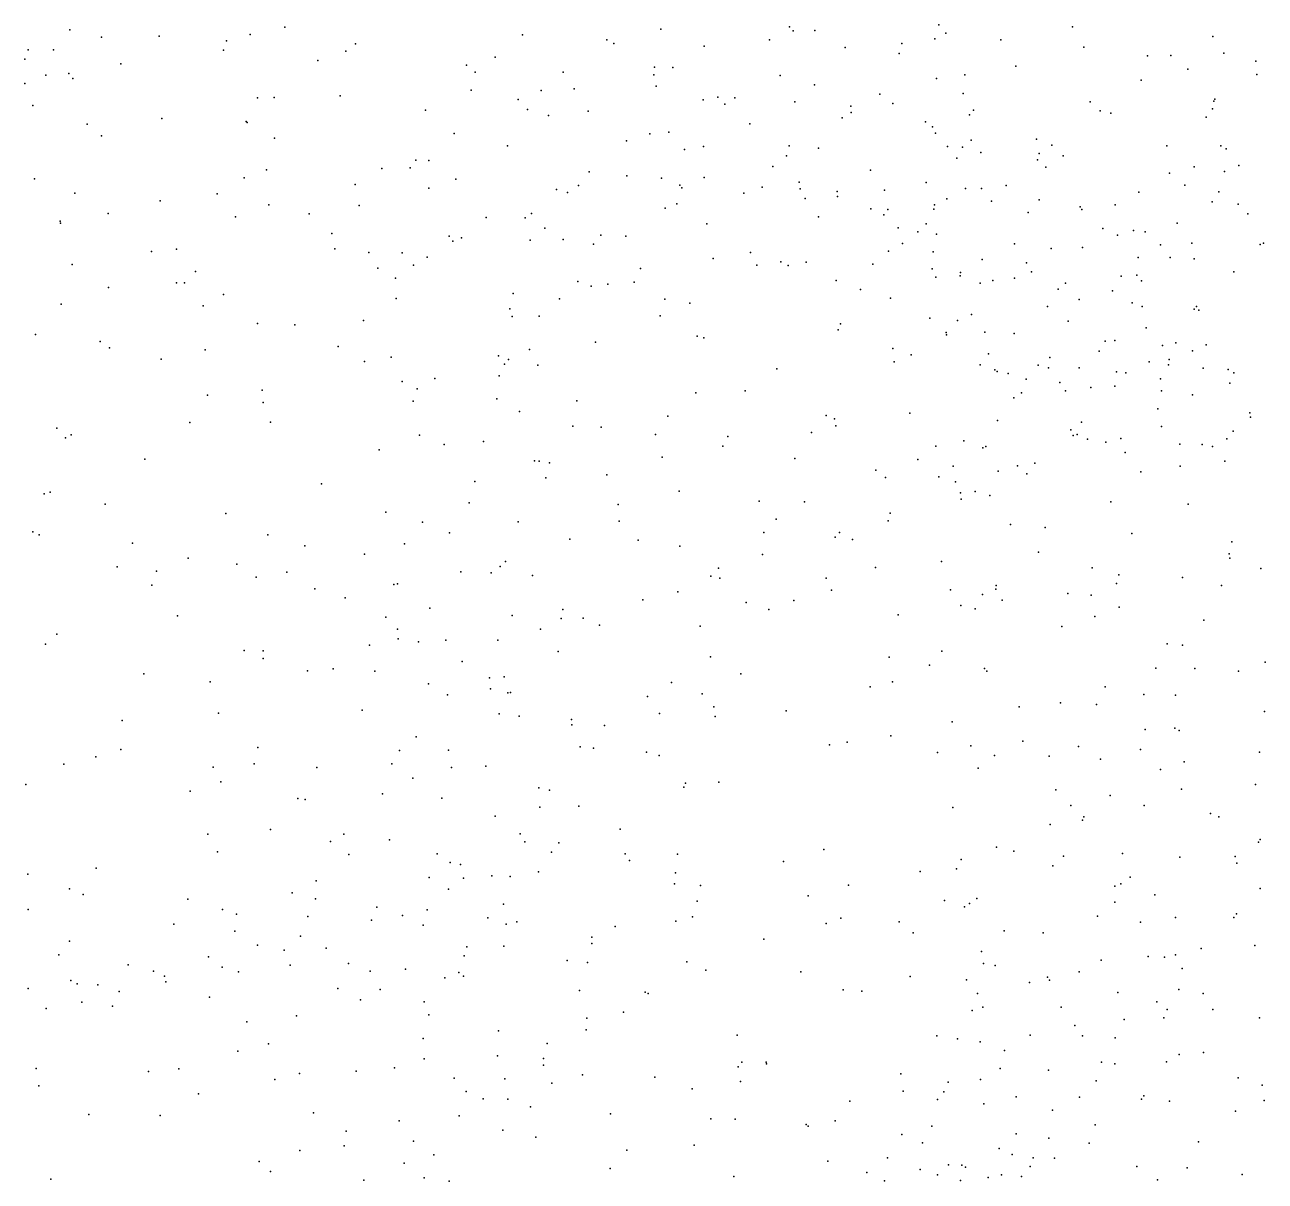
# Model space of a CAD drawing. Header units: metres. Extents: x -24.3 to 24.3, y -27.7 to 27.7.
# Drawn here: x -1.953 to -0.57, y -3.862 to -2.573 of the extents above; entities that cross this region are included whole.
import ezdxf

# ---------------------------------------------------------------- set-up
doc = ezdxf.new("R2010")
doc.units = ezdxf.units.M

msp = doc.modelspace()

# ---------------------------------------------------------------- linework, layer by layer
for p in [(-1.9025, -2.5787, -12.3435), (-1.7014, -2.5841, -27.4035), (-1.6629, -2.5759, 10.8169), (-1.3979, -2.5844, 2.0575), (-1.2437, -2.5782, 14.5297), (-1.1005, -2.5754, -12.4242), (-1.0964, -2.5798, 2.3849), (-1.0723, -2.5796, 14.0239), (-0.9339, -2.5732, -5.1939), (-0.9263, -2.5827, 15.026), (-0.785, -2.5756, 0.8662), (-1.8671, -2.587, 26.8873), (-1.8029, -2.5857, 0.8581), (-1.728, -2.5909, 10.6123), (-1.5839, -2.5943, 6.7464), (-1.3038, -2.5899, 1.0814), (-1.2961, -2.5939, 2.126), (-1.1955, -2.597, 14.7254), (-1.1227, -2.5898, 2.2742), (-1.0383, -2.5985, -6.2431), (-0.975, -2.5942, 26.3529), (-0.9382, -2.589, -4.8984), (-0.8649, -2.5899, 26.2447), (-0.7722, -2.5981, 23.5439), (-0.6284, -2.5861, 0.6738), (-1.9525, -2.6114, 23.5032), (-1.9488, -2.6011, 10.845), (-1.9207, -2.6011, 23.5681), (-1.7311, -2.6016, 6.6533), (-1.5948, -2.6024, 26.8155), (-1.4284, -2.6092, -12.4812), (-0.9781, -2.6051, 2.3408), (-0.7014, -2.6076, 23.4037), (-0.6755, -2.6075, 13.7662), (-0.6162, -2.6047, 20.036), (-1.8456, -2.6167, 10.9526), (-1.6259, -2.613, 1.9579), (-1.4604, -2.6183, 1.9596), (-1.4508, -2.6261, -17.991), (-1.3527, -2.626, 1.9501), (-1.2508, -2.6205, 26.5968), (-1.2304, -2.6209, 23.5135), (-0.8481, -2.6192, 13.8298), (-0.6565, -2.6226, 9.1415), (-0.5806, -2.6138, 26.0127), (-1.9526, -2.6385, 6.4706), (-1.9293, -2.6293, 11.0551), (-1.9036, -2.6274, 1.8955), (-1.8992, -2.6329, 13.2783), (-1.2516, -2.6289, 14.3234), (-1.1106, -2.6298, 14.9507), (-1.0725, -2.6401, -5.9547), (-0.9367, -2.6331, -5.4663), (-0.9051, -2.6289, 19.2871), (-0.7086, -2.635, -12.2278), (-0.5796, -2.6284, 5.2909), (-1.601, -2.6522, -12.4486), (-1.4551, -2.646, 1.124), (-1.377, -2.6463, 18.317), (-1.3403, -2.6444, 6.871), (-1.249, -2.6415, 6.9211), (-1.1804, -2.6537, 26.4845), (-0.9996, -2.6506, 15.0937), (-0.9069, -2.6498, -5.0962), (-1.9437, -2.6633, 0.737), (-1.6932, -2.6545, 10.8166), (-1.6747, -2.6543, 1.8481), (-1.4029, -2.6566, 1.8673), (-1.3924, -2.6675, 16.1207), (-1.1964, -2.6569, 23.2353), (-1.1724, -2.6617, 10.1471), (-1.1611, -2.6545, 2.0812), (-1.0944, -2.6591, 18.7636), (-1.0319, -2.6637, -5.7925), (-0.9853, -2.6609, -5.6641), (-0.7654, -2.6592, 7.0839), (-0.6291, -2.6669, 2.2986), (-0.6275, -2.6582, -12.1742), (-0.6262, -2.6561, -6.6611), (-1.7999, -2.6778, 6.5754), (-1.7059, -2.6811, 23.5142), (-1.506, -2.6683, 26.7036), (-1.3689, -2.6743, 23.4768), (-1.3247, -2.6695, 10.3566), (-1.0418, -2.6769, 6.9841), (-1.0318, -2.6708, -6.0718), (-0.9487, -2.6815, 26.2081), (-0.8999, -2.6735, 2.2919), (-0.8952, -2.6684, -4.8458), (-0.754, -2.6692, -6.5044), (-0.7423, -2.6718, 0.8719), (-0.6358, -2.6763, 0.7395), (-1.883, -2.6839, -12.3375), (-1.7049, -2.682, 23.4386), (-1.4742, -2.6945, 6.7589), (-1.256, -2.6947, 14.189), (-1.2348, -2.6929, 1.9351), (-1.1445, -2.6837, 6.9365), (-0.9411, -2.6868, -5.5758), (-0.9378, -2.6939, 15.2057), (-1.8673, -2.6969, 23.4595), (-1.6745, -2.6994, 1.7333), (-1.4147, -2.7082, 26.61), (-1.2821, -2.7024, 1.1721), (-1.1961, -2.709, 14.0689), (-1.1008, -2.7079, 23.5138), (-0.9242, -2.7087, 19.0833), (-0.898, -2.7019, -5.25), (-0.825, -2.7005, 23.4872), (-0.808, -2.7073, 2.2639), (-0.6797, -2.7082, -6.5888), (-0.6196, -2.708, -4.7279), (-1.2175, -2.7123, 14.9178), (-1.1038, -2.7192, 26.3158), (-1.0679, -2.7106, -12.3701), (-0.9139, -2.722, -5.4052), (-0.9074, -2.7096, 6.9974), (-0.887, -2.7156, -5.0158), (-0.8222, -2.7168, 1.0011), (-0.7953, -2.7192, 15.328), (-0.6138, -2.7115, 5.2087), (-1.6832, -2.7347, 1.0449), (-1.5548, -2.7334, 3.2326), (-1.523, -2.7326, -12.4644), (-1.5168, -2.724, -22.3227), (-1.5022, -2.7245, 1.6851), (-1.1188, -2.7311, 15.1194), (-1.0102, -2.7352, -5.9978), (-0.8239, -2.7237, -12.2673), (-0.8145, -2.7319, 13.7475), (-0.6492, -2.7315, 5.4169), (-0.6155, -2.7366, 15.3554), (-0.5994, -2.73, 7.0051), (-1.9418, -2.7449, 1.7551), (-1.7081, -2.7437, -12.4005), (-1.4723, -2.7454, 23.4355), (-1.3236, -2.7372, 15.5109), (-1.2815, -2.7417, 26.4618), (-1.2429, -2.7443, 1.8243), (-1.1955, -2.7432, 6.8645), (-1.0896, -2.7484, 1.1892), (-0.948, -2.749, 2.1122), (-0.6769, -2.7386, 0.8303), (-1.8969, -2.7609, 3.1769), (-1.7383, -2.7615, -21.8787), (-1.5845, -2.7512, 17.2991), (-1.5022, -2.7553, 1.1992), (-1.3602, -2.7568, 1.2441), (-1.3478, -2.76, 15.2784), (-1.3356, -2.7522, 1.7147), (-1.2224, -2.7518, -12.3926), (-1.2202, -2.7549, 18.4889), (-1.1514, -2.761, 15.2327), (-1.1309, -2.754, 13.9607), (-1.0886, -2.7559, 1.9572), (-1.0471, -2.759, -27.4215), (-1.0467, -2.7644, 15.3975), (-0.9945, -2.7575, 23.1533), (-0.9042, -2.7555, 1.096), (-0.8864, -2.7555, -6.3667), (-0.8589, -2.7522, 2.19), (-0.7111, -2.7599, 23.2056), (-0.6599, -2.752, -12.1574), (-0.622, -2.7592, -6.6933), (-1.8017, -2.7693, 0.9664), (-1.6805, -2.774, 26.6967), (-1.58, -2.7746, 6.6345), (-1.2389, -2.7774, 15.0475), (-1.2259, -2.7729, 1.2766), (-1.0829, -2.7666, 6.89), (-1.0097, -2.7784, 26.1563), (-0.9394, -2.7785, -5.688), (-0.9388, -2.7737, 15.5228), (-0.925, -2.7673, -6.2619), (-0.8754, -2.7696, -5.1315), (-0.8222, -2.7683, -4.8797), (-0.7764, -2.7759, 15.4916), (-0.7374, -2.7737, 2.1486), (-0.6294, -2.7705, 5.6908), (-0.6004, -2.7731, 22.9128), (-1.9133, -2.7922, 0.8606), (-1.8597, -2.7835, 1.6882), (-1.7178, -2.7871, 6.5424), (-1.6355, -2.7837, 1.1199), (-1.4384, -2.7879, 1.5365), (-1.3949, -2.7884, 1.3768), (-1.3878, -2.7836, 14.7986), (-1.0681, -2.7873, 1.3482), (-0.9951, -2.785, -12.3353), (-0.9907, -2.779, -5.8263), (-0.8342, -2.7823, 26.066), (-0.7745, -2.7789, 6.9273), (-0.5895, -2.7838, 13.6509), (-1.913, -2.7944, -12.3108), (-1.6105, -2.8057, 1.5748), (-1.373, -2.7999, 14.3795), (-1.1925, -2.7951, 1.3694), (-0.9792, -2.7993, 13.8179), (-0.9574, -2.804, 6.8677), (-0.9479, -2.795, 1.2477), (-0.7513, -2.8002, -12.1955), (-0.7168, -2.8023, 0.9206), (-0.704, -2.8038, 5.5293), (-0.6684, -2.7941, -4.8297), (-1.4796, -2.8089, 6.6687), (-1.4756, -2.8142, 10.7521), (-1.4658, -2.8107, -12.4302), (-1.3893, -2.8133, 6.7195), (-1.3526, -2.8124, 15.8074), (-1.3188, -2.8178, 14.914), (-1.3108, -2.8075, 1.5987), (-1.2827, -2.8086, 1.4162), (-0.9744, -2.8171, -5.9453), (-0.9367, -2.8064, 1.9799), (-0.8497, -2.8173, 6.8677), (-0.7348, -2.8076, 23.0234), (-0.687, -2.8186, 6.8871), (-0.652, -2.8166, 9.5568), (-0.5758, -2.8182, 0.7515), (-0.5721, -2.8167, -12.083), (-1.8115, -2.8257, -27.0547), (-1.7836, -2.8233, 11.1694), (-1.6071, -2.8229, 10.9364), (-1.5692, -2.8271, -12.4405), (-1.5319, -2.8274, 1.403), (-1.5041, -2.8322, 17.8449), (-1.1853, -2.8336, 1.6362), (-1.1439, -2.8271, 23.4839), (-0.99, -2.8256, 1.8605), (-0.9403, -2.8261, 1.4079), (-0.8089, -2.8224, 2.0702), (-0.7739, -2.8213, -17.7102), (-0.7117, -2.8326, -6.5482), (-0.676, -2.8327, 5.7926), (-1.8999, -2.8403, 26.6813), (-1.559, -2.8446, 17.4969), (-1.5195, -2.8412, 26.5414), (-1.2663, -2.8447, -12.3726), (-1.1367, -2.841, 26.2514), (-1.1102, -2.8374, 6.8001), (-1.1017, -2.8413, 1.5636), (-1.0816, -2.8378, 13.887), (-1.0073, -2.84, 15.6273), (-0.9415, -2.845, 23.4396), (-0.8856, -2.8348, -5.3331), (-0.8361, -2.8386, 1.1592), (-0.6495, -2.834, -6.631), (-1.7835, -2.8607, 23.4158), (-1.7746, -2.8609, 1.0475), (-1.7623, -2.8481, -12.3647), (-1.5394, -2.8557, 23.4022), (-1.3364, -2.8593, 15.1649), (-1.2733, -2.8602, 10.5767), (-1.0483, -2.8581, 1.6535), (-0.9371, -2.8544, 1.5626), (-0.9101, -2.8531, -12.2756), (-0.9097, -2.8493, -5.5462), (-0.888, -2.8613, -6.1727), (-0.8737, -2.8583, 1.8766), (-0.8497, -2.8557, 15.6453), (-0.8308, -2.8486, -6.3799), (-0.7927, -2.8613, 2.9062), (-0.7307, -2.8535, -4.9232), (-0.7131, -2.8523, 5.6606), (-0.7079, -2.8586, 26.033), (-0.605, -2.8484, 5.9229), (-1.8592, -2.866, 13.2331), (-1.731, -2.8739, 1.5453), (-1.4085, -2.8727, 14.4862), (-1.3213, -2.8646, 15.3326), (-1.3029, -2.8624, 14.1476), (-1.0214, -2.8681, 3.0359), (-0.801, -2.8679, 19.1904), (-0.7405, -2.8697, 1.9981), (-1.9119, -2.8846, 1.6117), (-1.7539, -2.8863, 26.6202), (-1.5386, -2.8782, 16.999), (-1.3568, -2.8786, 26.4183), (-1.2394, -2.8791, 26.3183), (-1.2116, -2.8834, 6.7245), (-0.9879, -2.8779, 6.7676), (-0.8127, -2.8871, 1.3077), (-0.7775, -2.8794, 5.4752), (-0.7183, -2.8829, 15.663), (-0.7072, -2.8872, 5.3059), (-0.6466, -2.8872, 6.8033), (-1.5751, -2.9028, 6.54), (-1.4119, -2.8897, 14.5611), (-1.4096, -2.8984, 14.6481), (-1.3794, -2.8978, 14.993), (-1.2445, -2.8975, 23.4501), (-0.9438, -2.9001, -5.8639), (-0.9133, -2.9027, -5.6485), (-0.8975, -2.8961, -6.0659), (-0.6492, -2.8902, 0.9497), (-0.6443, -2.8911, 1.9775), (-1.6931, -2.906, 1.3009), (-1.6517, -2.9075, -12.3909), (-1.0463, -2.9133, 23.4573), (-1.0436, -2.9066, 26.1529), (-0.9258, -2.916, -5.7652), (-0.8828, -2.9156, 1.7205), (-0.7898, -2.9036, 1.8292), (-0.7028, -2.9111, 23.0074), (-1.9405, -2.9183, 11.6213), (-1.8685, -2.926, 6.4397), (-1.3167, -2.927, 15.5727), (-1.2032, -2.9202, -12.3378), (-1.1959, -2.9219, 15.6419), (-0.9252, -2.9188, 13.7223), (-0.85, -2.9172, 23.2837), (-0.7486, -2.9258, 13.6501), (-0.7377, -2.9251, 5.8693), (-0.6699, -2.9276, -6.5683), (-0.636, -2.9297, 1.0563), (-1.8581, -2.9331, 1.4614), (-1.7515, -2.9356, 6.4721), (-1.6035, -2.9317, 13.877), (-1.5443, -2.9436, -12.404), (-1.4248, -2.9422, 15.2252), (-1.3902, -2.9349, 6.6199), (-0.9851, -2.9341, -12.294), (-0.9646, -2.9411, 6.69), (-0.8785, -2.94, -12.2256), (-0.8102, -2.9441, 26.0601), (-0.7554, -2.9369, -12.15), (-0.6847, -2.9308, 1.16), (-0.6514, -2.9367, 6.0614), (-1.8007, -2.9459, 1.1675), (-1.574, -2.9486, 26.5085), (-1.4181, -2.9516, 15.3647), (-1.4136, -2.9463, 14.8261), (-1.381, -2.9527, 23.3996), (-1.1143, -2.9568, 15.7279), (-0.9836, -2.9489, -17.8865), (-0.888, -2.952, -5.4477), (-0.8715, -2.9577, 23.1394), (-0.8231, -2.9527, 5.678), (-0.8118, -2.9554, 6.6677), (-0.7776, -2.9555, -6.3961), (-0.6996, -2.9489, 1.8029), (-0.6779, -2.952, 6.6175), (-0.6771, -2.9462, -12.089), (-0.6392, -2.9557, -4.9158), (-0.6114, -2.9573, 9.8503), (-1.532, -2.9706, 23.5204), (-1.4958, -2.9674, 16.7229), (-1.4241, -2.9644, 14.3043), (-0.8689, -2.9596, -5.2875), (-0.8565, -2.9619, -5.1835), (-0.8366, -2.9683, 15.7879), (-0.7989, -2.9719, 1.6883), (-0.7361, -2.9599, 5.9632), (-0.7257, -2.9611, 1.3625), (-0.687, -2.9676, 6.1893), (-0.6052, -2.9612, 6.5466), (-1.749, -2.9858, 23.6343), (-1.6879, -2.9805, -22.8386), (-1.5154, -2.9788, -26.9682), (-1.2047, -2.9832, 10.7485), (-1.1496, -2.9812, 23.3078), (-0.8418, -2.9832, 5.5411), (-0.7927, -2.9813, 5.3927), (-0.7644, -2.9776, 1.5822), (-0.7378, -2.9759, 10.1018), (-0.6857, -2.9813, 22.9122), (-0.6512, -2.9855, 1.276), (-0.6095, -2.9725, 22.9314), (-1.687, -2.994, 11.4398), (-1.5196, -2.9926, 23.3828), (-1.4267, -2.9901, 15.4892), (-1.3372, -2.9922, 10.9419), (-0.8504, -2.989, 6.5725), (-1.4012, -3.0041, 26.4076), (-1.2358, -3.0095, 15.7229), (-1.0596, -3.0085, 18.6146), (-1.0502, -3.0122, 23.3877), (-0.9662, -3.0062, 6.5866), (-0.69, -3.0012, 6.3484), (-0.5874, -3.0055, 13.5598), (-0.5866, -3.0106, 22.7315), (-1.917, -3.0226, 6.3442), (-1.7687, -3.0164, -12.3225), (-1.6788, -3.0161, 26.5171), (-1.3418, -3.0204, 15.4303), (-1.3102, -3.0215, 14.0553), (-1.0488, -3.0201, 13.8038), (-0.8687, -3.0142, 18.9649), (-0.7869, -3.0245, -5.0872), (-0.7749, -3.016, 6.1011), (-0.6856, -3.0208, 19.3008), (-0.606, -3.0262, 1.7676), (-1.9071, -3.0336, 12.3035), (-1.9011, -3.0302, 1.0325), (-1.5128, -3.0305, 15.3382), (-1.4852, -3.0411, 6.4797), (-1.4413, -3.0376, -12.3505), (-1.2498, -3.0299, 23.402), (-1.1691, -3.0319, 13.9098), (-1.0757, -3.0275, 26.1482), (-0.9061, -3.037, 5.6242), (-0.7843, -3.0308, 6.4161), (-0.7799, -3.0299, 23.0764), (-0.7681, -3.035, 5.2863), (-0.7477, -3.0385, 15.8442), (-0.7311, -3.0342, 13.6035), (-0.6654, -3.0405, 1.5612), (-0.6406, -3.0411, -11.9832), (-0.613, -3.0347, 5.1175), (-1.5578, -3.047, -22.1521), (-1.1748, -3.0429, 18.4319), (-0.9373, -3.0427, 15.8523), (-0.8848, -3.0448, 13.6688), (-0.8816, -3.0432, -5.3904), (-0.7263, -3.0497, -6.4299), (-0.6289, -3.0433, 15.8435), (-1.8188, -3.0573, 6.3472), (-1.3847, -3.0592, 14.2083), (-1.3795, -3.0597, -18.1699), (-1.3679, -3.0613, 15.7265), (-1.2422, -3.0552, 6.4631), (-1.0944, -3.0564, -12.2833), (-0.9575, -3.0577, 26.0983), (-0.918, -3.0652, 23.2489), (-0.8463, -3.0647, 6.2531), (-0.8269, -3.0618, -12.1432), (-0.6651, -3.0652, 22.8242), (-0.6151, -3.0596, -6.6493), (-1.4509, -3.0822, 14.6035), (-1.372, -3.0782, 11.186), (-1.3039, -3.0749, 18.2398), (-1.0041, -3.0694, 10.668), (-0.9932, -3.0779, 6.3958), (-0.9339, -3.0769, 5.5145), (-0.9155, -3.0827, -5.9016), (-0.8677, -3.0705, 10.491), (-0.8358, -3.0735, 5.3583), (-0.7087, -3.0715, 5.1852), (-1.9311, -3.0958, 1.3321), (-1.9244, -3.094, 1.11), (-1.622, -3.0848, 6.3936), (-1.2232, -3.0929, -12.2969), (-0.9098, -3.0948, 6.0584), (-0.8936, -3.0933, -5.4881), (-1.8631, -3.1076, -21.5622), (-1.4572, -3.1059, 14.4681), (-1.2912, -3.108, 26.2728), (-1.1343, -3.1042, -26.9571), (-1.0837, -3.105, 15.8823), (-0.9091, -3.1018, -5.6174), (-0.8769, -3.0979, -6.0626), (-0.7422, -3.1048, -12.0311), (-0.656, -3.1073, -5.034), (-1.7286, -3.1179, 6.3223), (-1.5502, -3.1164, 17.347), (-0.9883, -3.1175, 6.1394), (-1.5094, -3.1274, 14.8821), (-1.4027, -3.127, 6.3228), (-1.2902, -3.1265, 6.3295), (-1.1153, -3.1243, 6.3296), (-0.9904, -3.126, 5.9636), (-0.8539, -3.1302, -6.1647), (-0.8153, -3.1336, -5.1661), (-1.9438, -3.1383, -18.5514), (-1.9367, -3.1417, 6.2993), (-1.8326, -3.151, -23.1259), (-1.6818, -3.1416, -26.713), (-1.5296, -3.1518, -12.3242), (-1.4793, -3.1394, 15.6283), (-1.3451, -3.1463, 15.2474), (-1.2692, -3.1477, 23.4162), (-1.1289, -3.1389, 26.2033), (-1.0494, -3.1443, 23.2956), (-1.0445, -3.139, 2.985), (-1.0302, -3.1467, 5.6491), (-0.7189, -3.1403, 2.7919), (-0.6073, -3.1496, -11.8703), (-1.6405, -3.1538, 13.5594), (-1.5742, -3.1632, 15.4225), (-1.2225, -3.1541, 13.9574), (-1.1305, -3.1637, 6.1694), (-0.8228, -3.1609, 23.0459), (-0.6105, -3.1628, 5.1028), (-1.8496, -3.1773, 23.4523), (-1.7706, -3.1675, -12.2561), (-1.7164, -3.1743, 23.4013), (-1.4227, -3.1769, 18.0328), (-1.4168, -3.1712, 14.262), (-1.1796, -3.1786, -12.2671), (-1.0044, -3.1781, 13.7504), (-0.9311, -3.1714, 23.1827), (-0.7631, -3.1784, -6.3304), (-0.6096, -3.1677, 13.5083), (-0.5752, -3.1792, 26.0706), (-1.806, -3.182, 12.8802), (-1.6948, -3.1889, 13.3102), (-1.6605, -3.1833, -12.2783), (-1.4668, -3.1829, 16.5156), (-1.433, -3.1841, 6.2446), (-1.3867, -3.187, 11.5169), (-1.1882, -3.1876, 6.0675), (-1.178, -3.1901, 5.9361), (-1.0596, -3.19, 5.5065), (-0.7334, -3.1863, -11.9624), (-0.6624, -3.1891, -5.0955), (-1.8112, -3.1979, 26.478), (-1.6292, -3.2018, 11.9373), (-1.5412, -3.1969, 23.3646), (-1.5372, -3.1961, 26.4081), (-1.2247, -3.2053, 11.3158), (-1.0536, -3.2032, -12.2383), (-0.921, -3.2028, -5.7127), (-0.8703, -3.2021, -5.2567), (-0.8699, -3.198, 15.9546), (-0.7903, -3.207, 5.2167), (-0.736, -3.1957, 13.5545), (-0.6188, -3.1982, 15.956), (-1.5955, -3.212, 15.1863), (-1.264, -3.2141, 23.3225), (-1.1486, -3.2172, 23.2936), (-1.0954, -3.2148, 15.9284), (-0.9093, -3.2204, -12.1041), (-0.8851, -3.2083, -5.9962), (-0.8635, -3.2144, 13.6466), (-0.764, -3.209, 19.0441), (-1.7826, -3.2319, 6.265), (-1.5504, -3.2335, 23.6008), (-1.5011, -3.2233, 17.7059), (-1.4093, -3.2314, 14.7106), (-1.3549, -3.2348, 26.2924), (-1.3529, -3.2247, 6.1577), (-1.3302, -3.2346, 14.1147), (-1.1235, -3.2248, 5.6122), (-0.9794, -3.2308, 5.3151), (-0.8936, -3.2242, 10.8539), (-0.7601, -3.2327, 22.9454), (-0.7331, -3.2223, -26.9685), (-1.5372, -3.2466, 15.608), (-1.3777, -3.2468, 14.9666), (-1.3121, -3.2423, -12.2592), (-1.1998, -3.2435, 5.8338), (-0.7968, -3.2437, -6.2601), (-0.6385, -3.2367, 22.756), (-1.9169, -3.2522, 3.0743), (-1.5365, -3.2577, 13.9088), (-1.5137, -3.261, 6.1469), (-1.4833, -3.2592, 3.0994), (-1.4256, -3.2589, -12.2676), (-1.9296, -3.2636, -12.1719), (-1.708, -3.2707, 12.6401), (-1.6871, -3.2708, 26.4366), (-1.5684, -3.2645, -12.257), (-1.358, -3.2718, 15.8218), (-0.9307, -3.2714, -5.7905), (-0.6794, -3.2632, 5.146), (-0.6625, -3.2646, 26.0754), (-1.6868, -3.2796, 12.4213), (-1.465, -3.2829, 14.5513), (-1.1884, -3.2776, 13.9339), (-0.9894, -3.2779, -12.1424), (-0.9445, -3.2868, 15.9869), (-0.5702, -3.2836, 10.5727), (-1.8198, -3.2965, 23.4598), (-1.6376, -3.2932, 15.2949), (-1.6089, -3.291, 6.1456), (-1.5625, -3.2934, 15.0115), (-1.4347, -3.3009, 23.3143), (-1.4185, -3.2999, 14.2842), (-1.1547, -3.2967, 5.4569), (-0.8831, -3.2906, 26.1025), (-0.8806, -3.2934, -5.3342), (-0.6921, -3.2902, 10.8001), (-0.6485, -3.2906, -6.6319), (-0.6, -3.2935, -5.1335), (-1.7461, -3.3053, -12.1996), (-1.5027, -3.3078, 14.8313), (-1.4335, -3.3134, 14.5011), (-1.4141, -3.3176, 12.0254), (-1.4114, -3.3173, 6.0267), (-1.2318, -3.3063, 5.6891), (-1.0103, -3.311, 11.3809), (-0.9854, -3.3055, 23.1629), (-0.7487, -3.3109, -17.9463), (-1.4814, -3.3199, 14.672), (-1.2585, -3.3218, 26.254), (-1.1976, -3.319, 3.022), (-0.7983, -3.3289, 11.1285), (-0.7582, -3.3306, 23.1579), (-0.7056, -3.3195, 16.0185), (-0.6702, -3.3202, -11.82), (-1.7369, -3.3405, 6.1537), (-1.5765, -3.3369, 6.0485), (-1.4238, -3.3412, 14.3966), (-1.4016, -3.3437, 15.8506), (-1.2451, -3.3409, 5.5582), (-1.1848, -3.3335, 23.2276), (-1.1833, -3.3442, -12.1837), (-1.1039, -3.3377, 23.3629), (-0.8444, -3.3334, 13.6279), (-0.5711, -3.3387, 13.3764), (-1.8441, -3.3487, 23.7205), (-1.3433, -3.3474, 14.163), (-1.3431, -3.3532, 5.8377), (-1.3064, -3.3542, 23.2673), (-0.919, -3.3501, -5.6889), (-0.704, -3.3586, 5.1285), (-0.6709, -3.3572, -5.2095), (-1.5166, -3.3666, 17.4564), (-1.0362, -3.3727, 15.9927), (-0.9876, -3.3658, 13.7423), (-0.8402, -3.3716, 2.8261), (-0.6661, -3.3596, 19.1712), (-1.8454, -3.3808, 6.1257), (-1.693, -3.3786, 23.3966), (-1.5351, -3.382, 5.9594), (-1.4804, -3.3816, 15.7373), (-1.3337, -3.3779, 15.8787), (-1.3188, -3.3795, 5.6501), (-1.2596, -3.384, 18.1724), (-1.0558, -3.3756, 5.2336), (-0.9354, -3.3841, 5.1925), (-0.8981, -3.3767, -5.5081), (-0.7782, -3.3774, -6.3812), (-0.709, -3.3808, -6.5325), (-0.5766, -3.3837, -5.1939), (-1.9091, -3.3972, 26.3882), (-1.8735, -3.389, -12.1276), (-1.7426, -3.4004, 26.399), (-1.6969, -3.3967, -21.537), (-1.5434, -3.397, 26.3471), (-1.4388, -3.3994, 5.9034), (-1.2455, -3.3875, 5.4383), (-0.8717, -3.3874, -11.9648), (-0.8108, -3.3884, 26.0915), (-0.7539, -3.3918, -11.8529), (-0.6606, -3.3948, -6.6472), (-1.6272, -3.4011, 15.4825), (-1.5201, -3.4128, 16.8161), (-1.477, -3.4008, 16.5512), (-0.8901, -3.4016, -5.9375), (-0.687, -3.4033, 22.8015), (-1.9514, -3.4198, 6.0989), (-1.7682, -3.4274, -12.1378), (-1.7341, -3.4168, 3.079), (-1.3798, -3.4236, 17.9895), (-1.3678, -3.4263, 14.3094), (-1.2183, -3.4228, 13.9916), (-1.2162, -3.4183, 5.2884), (-1.1791, -3.4171, 12.0167), (-0.8036, -3.426, -5.3205), (-0.6636, -3.4252, 13.4809), (-0.5809, -3.42, 23.0535), (-1.6482, -3.4355, 15.3247), (-1.6402, -3.4366, 5.9671), (-1.5538, -3.4302, 12.6683), (-1.4877, -3.4351, 13.4406), (-0.7429, -3.4323, 18.9757), (-1.4284, -3.4553, 23.5801), (-1.3785, -3.4452, 15.4323), (-1.335, -3.4442, 26.2783), (-0.9185, -3.4456, -5.8169), (-0.7869, -3.4434, 11.5704), (-0.7725, -3.4558, -6.4515), (-0.7051, -3.4434, 5.0574), (-0.6312, -3.4523, 11.3682), (-1.2891, -3.4697, -26.5343), (-0.8097, -3.4643, 5.0803), (-0.7738, -3.4596, 13.568), (-0.6218, -3.456, -6.8467), (-1.7485, -3.4751, 6.0125), (-1.6787, -3.4699, -12.1294), (-1.612, -3.4835, -22.6447), (-1.5972, -3.4751, 15.0883), (-1.5461, -3.4814, 17.07), (-1.4005, -3.4748, 15.8342), (-0.5759, -3.481, 4.9566), (-1.7378, -3.4948, -26.2602), (-1.4931, -3.497, 14.8164), (-1.3955, -3.4838, -18.5038), (-1.3656, -3.4952, 5.2434), (-1.3573, -3.485, 5.4081), (-1.2836, -3.4973, 23.146), (-1.2253, -3.4974, 26.2352), (-1.0622, -3.4923, 23.0564), (-0.8696, -3.4897, 18.6977), (-0.8504, -3.4943, -5.3815), (-0.7294, -3.4968, -6.5745), (-0.5777, -3.4841, -11.3972), (-1.5914, -3.4979, 15.5694), (-1.4787, -3.5069, -22.0394), (-1.4669, -3.5089, -12.126), (-1.2787, -3.5047, 14.1895), (-1.107, -3.5057, 5.16), (-0.9091, -3.5033, 13.7028), (-0.8068, -3.5105, 22.8921), (-0.7948, -3.4997, -11.8232), (-0.6654, -3.501, -11.581), (-0.6038, -3.5001, -7.0482), (-0.6018, -3.5076, 22.7252), (-1.9491, -3.52, -20.9905), (-1.8731, -3.5131, 4.6686), (-1.502, -3.5235, 5.6997), (-1.4635, -3.5242, 5.4883), (-1.4322, -3.5216, 13.9047), (-1.4117, -3.5223, 5.1142), (-1.3801, -3.5171, 14.9094), (-1.2274, -3.5183, 5.1325), (-0.9547, -3.5167, 5.0921), (-0.9143, -3.5138, 16.0786), (-0.7207, -3.5233, -26.5874), (-1.9029, -3.5361, 26.3255), (-1.6278, -3.5271, 15.4175), (-1.4803, -3.5365, 15.7523), (-1.2287, -3.5306, 15.9433), (-1.1997, -3.5326, -12.0277), (-1.0347, -3.5321, 12.1363), (-0.7378, -3.5331, 11.8118), (-0.7311, -3.5307, -5.3326), (-0.5759, -3.5359, 11.6188), (-1.8874, -3.5426, -12.0545), (-1.7708, -3.5475, 4.7352), (-1.6548, -3.5406, 23.3182), (-1.6287, -3.5474, 5.7969), (-1.2031, -3.5499, 14.0481), (-1.0797, -3.544, 13.887), (-0.9275, -3.549, -5.7511), (-0.8997, -3.5524, -5.5756), (-0.8917, -3.5469, -5.9972), (-0.7379, -3.5509, 4.9777), (-0.6931, -3.543, -6.6889), (-1.9487, -3.5592, -19.111), (-1.7323, -3.5591, 4.8332), (-1.7166, -3.5643, -12.068), (-1.5604, -3.5567, 5.5913), (-1.5315, -3.5658, 5.1482), (-1.5042, -3.5596, 5.0468), (-1.4192, -3.5531, 26.296), (-0.9055, -3.5564, -5.8914), (-0.6023, -3.564, -11.1118), (-1.7865, -3.5754, 4.9367), (-1.6372, -3.567, 15.3048), (-1.5662, -3.5711, 5.3408), (-1.5088, -3.5765, 17.3505), (-1.4366, -3.5686, 16.0564), (-1.4163, -3.5755, 15.7819), (-1.4044, -3.5729, -12.0743), (-1.2947, -3.5781, -12.0326), (-1.2272, -3.5721, 5.0438), (-1.2084, -3.5675, 12.4684), (-1.0594, -3.5749, -11.9198), (-1.0433, -3.5689, 5.0822), (-0.9782, -3.5731, 13.7932), (-0.7571, -3.5667, -11.623), (-0.7093, -3.5732, -11.4735), (-0.67, -3.5681, 13.4647), (-0.6052, -3.5681, -7.2321), (-1.7185, -3.5833, 26.3266), (-1.6453, -3.5889, 5.5012), (-1.3206, -3.5901, 5.0082), (-1.1289, -3.5922, 5.0294), (-0.9624, -3.5852, -11.8621), (-0.8611, -3.583, -5.4324), (-0.8177, -3.5853, -6.4501), (-1.9029, -3.5945, 5.0816), (-1.6933, -3.5989, 5.6151), (-1.6635, -3.6047, 5.3054), (-1.6166, -3.6023, 4.9946), (-1.4599, -3.6007, 23.1538), (-1.4186, -3.5999, 4.9661), (-1.3206, -3.5972, 12.777), (-0.8864, -3.6059, -6.0916), (-0.6414, -3.6025, 4.8897), (-0.5817, -3.5992, -7.3313), (-1.9146, -3.6097, 5.854), (-1.8374, -3.6209, 5.1828), (-1.7479, -3.612, 5.0998), (-1.6567, -3.6212, 4.7662), (-1.5918, -3.6192, -12.0268), (-1.4628, -3.6109, 16.352), (-1.3481, -3.6159, 23.0836), (-1.3256, -3.6181, 14.4207), (-1.2146, -3.6177, -11.959), (-0.8841, -3.6192, -11.7777), (-0.871, -3.6216, -6.2324), (-0.7529, -3.6157, -5.3878), (-0.7008, -3.6117, -11.3301), (-0.6826, -3.6122, -6.7738), (-0.6702, -3.6096, -11.193), (-1.809, -3.628, 4.4748), (-1.7968, -3.6334, 23.4191), (-1.7326, -3.6233, 5.3834), (-1.7143, -3.6285, -21.1379), (-1.5676, -3.6278, 23.2231), (-1.5283, -3.6257, 4.845), (-1.4844, -3.6354, -12.0177), (-1.4688, -3.6295, 14.8025), (-1.4635, -3.6334, 17.7423), (-1.1936, -3.6267, 4.9479), (-1.0878, -3.6286, 23.4202), (-0.9658, -3.6337, 16.0855), (-0.813, -3.6346, 22.8551), (-0.7774, -3.6286, -6.5687), (-0.6629, -3.6248, 26.0375), (-1.9488, -3.6471, 26.2549), (-1.9014, -3.6383, 23.528), (-1.8943, -3.6421, 5.3116), (-1.8711, -3.6433, 5.7411), (-1.7955, -3.6398, 5.4656), (-1.6039, -3.6473, 26.3089), (-1.5567, -3.6485, 4.7349), (-1.3343, -3.6494, 2.9842), (-1.0404, -3.6487, 4.9713), (-0.9032, -3.6376, -5.6533), (-0.833, -3.6406, -11.5963), (-0.8106, -3.638, 4.9335), (-0.6664, -3.6483, -7.0632), (-1.889, -3.6625, 5.4095), (-1.8473, -3.6507, 5.584), (-1.7466, -3.6568, -11.9842), (-1.5784, -3.6597, 2.9835), (-1.5075, -3.662, 14.9366), (-1.2611, -3.6515, 4.8745), (-1.258, -3.6527, 14.2769), (-1.0196, -3.6501, 26.1229), (-0.8909, -3.653, 26.0869), (-0.7346, -3.6518, -6.6855), (-0.6911, -3.6621, -6.8595), (-0.6392, -3.6527, -5.3205), (-1.9289, -3.6695, 4.2167), (-1.8549, -3.6668, 4.3356), (-1.5023, -3.6766, -18.8437), (-1.2854, -3.6738, 15.9154), (-0.8967, -3.6718, 23.3181), (-0.8848, -3.668, 12.3004), (-0.7976, -3.6682, -11.4142), (-0.6796, -3.6705, -7.3444), (-0.6285, -3.6707, -10.7857), (-1.705, -3.6845, 4.5188), (-1.6498, -3.6777, 4.6108), (-1.3264, -3.6803, 4.7969), (-0.7825, -3.6883, -11.3065), (-0.7273, -3.6819, 4.8581), (-0.6833, -3.68, -7.2309), (-0.5766, -3.68, 16.2553), (-1.5088, -3.7028, 4.6617), (-1.4248, -3.6943, 14.5194), (-1.3269, -3.6932, -11.9476), (-1.1587, -3.6992, 4.8577), (-0.9361, -3.7, -5.8375), (-0.9133, -3.7032, 4.9191), (-0.832, -3.6992, -6.5034), (-0.7737, -3.6999, -5.4422), (-0.7373, -3.7023, 13.5567), (-1.715, -3.7169, -23.1347), (-1.681, -3.7089, 23.7137), (-1.3705, -3.7087, 15.0313), (-0.888, -3.7068, -11.5376), (-0.8608, -3.7165, -5.4999), (-0.639, -3.7184, 13.4331), (-1.5077, -3.7256, 23.1066), (-1.4259, -3.7222, 15.764), (-1.3747, -3.7254, 23.0104), (-1.1533, -3.7292, -11.8078), (-1.1265, -3.7292, 22.8964), (-1.1259, -3.7312, 2.7922), (-0.7527, -3.7292, -7.3826), (-0.7376, -3.7313, -7.0739), (-0.6803, -3.7289, 23.1982), (-0.6661, -3.7208, -7.4929), (-1.9401, -3.7364, -20.4139), (-1.8148, -3.7397, 4.2567), (-1.7808, -3.7367, -20.7973), (-1.6465, -3.742, -11.9097), (-1.5834, -3.7394, 4.5589), (-1.5404, -3.7358, 15.5033), (-1.3746, -3.7328, -26.2043), (-1.3312, -3.7433, 4.7052), (-1.2504, -3.746, -11.8488), (-1.1574, -3.7347, 14.0963), (-0.9761, -3.7423, 4.8506), (-0.8657, -3.7363, -6.3741), (-0.8118, -3.7381, 16.2324), (-1.937, -3.7559, -11.8627), (-1.6741, -3.7486, -25.9911), (-1.4739, -3.7472, -11.9206), (-1.4178, -3.7479, 14.1987), (-1.3651, -3.7529, 14.6667), (-1.2088, -3.759, 13.0112), (-1.1548, -3.751, 15.9988), (-0.9236, -3.7517, -5.7381), (-0.8875, -3.7488, -6.235), (-0.7585, -3.7503, -10.9211), (-0.6005, -3.7469, 4.69), (-0.5736, -3.755, -5.3406), (-1.7589, -3.7646, 26.2799), (-1.4608, -3.7622, 16.1553), (-1.4418, -3.7702, 15.8971), (-1.4143, -3.7706, -21.4542), (-1.033, -3.7729, 22.8239), (-0.9736, -3.7618, 12.6922), (-0.9353, -3.7708, 26.0493), (-0.9282, -3.7623, -5.9835), (-0.8478, -3.7678, -11.1626), (-0.7771, -3.7684, -7.4775), (-0.7082, -3.7706, 4.7177), (-0.7055, -3.7669, 16.3382), (-0.6769, -3.7729, -5.3989), (-0.5714, -3.7722, -10.486), (-1.6309, -3.7858, 4.4057), (-1.3889, -3.7791, 14.801), (-1.2998, -3.787, 14.5344), (-0.8839, -3.7758, -5.6506), (-0.8073, -3.783, 4.7577), (-0.6033, -3.7839, 25.9321), (-1.8814, -3.7878, 4.0703), (-1.8016, -3.7887, 2.9369), (-1.5352, -3.7947, 15.1939), (-1.4686, -3.7893, 14.9661), (-1.1882, -3.7924, 4.7105), (-1.1609, -3.793, -11.7282), (-1.0816, -3.799, 14.0168), (-1.0794, -3.8005, 4.7323), (-1.0495, -3.7948, 26.0889), (-0.9416, -3.8008, -11.3853), (-0.7597, -3.7992, -5.4735), (-1.5944, -3.8064, 23.1166), (-1.4197, -3.8052, 15.5679), (-1.3829, -3.813, -11.7997), (-0.9752, -3.81, 4.7459), (-0.8476, -3.8093, -6.74), (-0.8114, -3.8141, -7.0995), (-1.6462, -3.8279, -11.8252), (-1.5965, -3.8227, 26.2572), (-1.5195, -3.8173, -11.8415), (-1.2818, -3.8274, 4.6143), (-1.2067, -3.8219, 13.2436), (-0.9523, -3.8191, 16.2287), (-0.8667, -3.8256, 16.3195), (-0.7662, -3.8195, -10.8243), (-0.6447, -3.8182, 4.5965), (-1.6914, -3.8399, 4.2208), (-1.5299, -3.8419, 15.341), (-1.4967, -3.8328, 23.0137), (-1.0577, -3.8397, -11.4967), (-0.9912, -3.836, 16.3652), (-0.8521, -3.8321, 22.7333), (-0.8288, -3.8359, 16.643), (-0.805, -3.8362, 16.4382), (-1.6786, -3.8511, -19.3276), (-1.3004, -3.8478, -11.6862), (-1.1624, -3.8568, 4.6233), (-1.0143, -3.8522, 4.6619), (-0.9546, -3.849, 16.6006), (-0.9354, -3.855, -6.0746), (-0.923, -3.8436, 16.9329), (-0.9083, -3.844, -6.3217), (-0.9042, -3.8463, -6.5001), (-0.864, -3.855, -6.95), (-0.8417, -3.8568, -10.9131), (-0.832, -3.8456, 4.6549), (-0.7133, -3.8456, 16.5769), (-0.657, -3.847, -7.6508), (-0.5957, -3.8547, 19.166), (-1.9237, -3.8598, -24.3249), (-1.5746, -3.8607, -22.8888), (-1.5077, -3.8582, 17.6317), (-1.4797, -3.862, -21.0287), (-0.9945, -3.8616, 12.9244), (-0.9096, -3.8611, -7.4172), (-0.8789, -3.8579, -7.2208), (-0.6904, -3.8606, 16.7195)]:
    msp.add_point(p)

doc.saveas('drawing.dxf')
